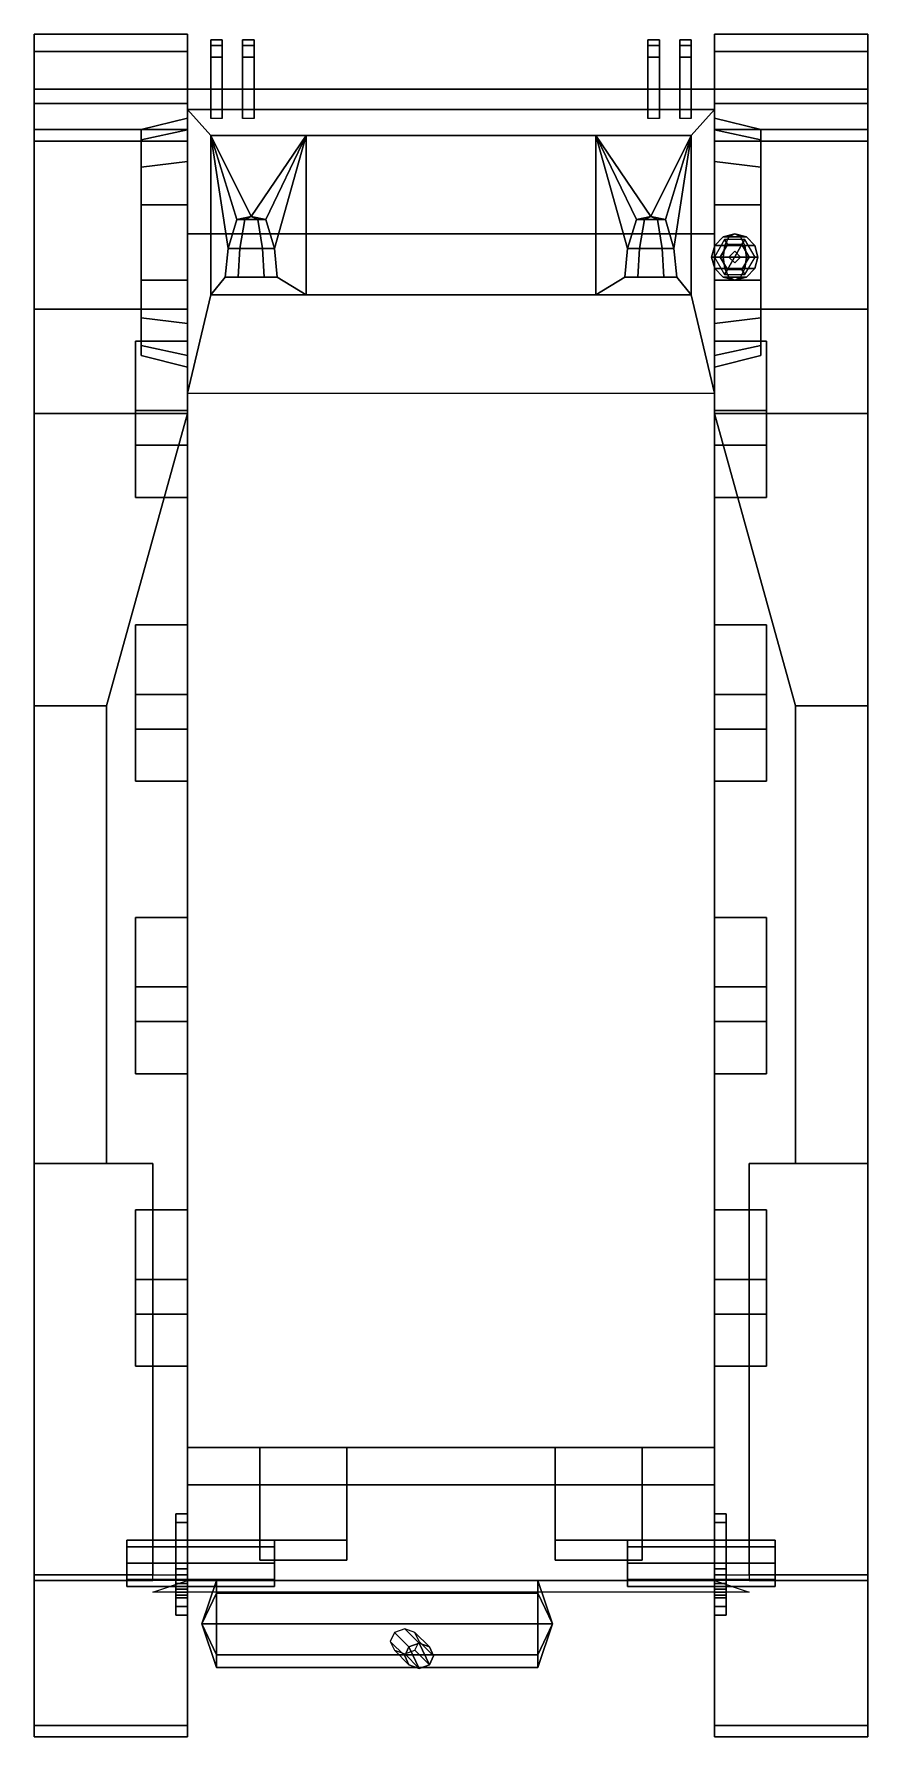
# Model space of a CAD drawing. Extents: x -1.44 to 1.44, y -2.97 to 2.91.
import ezdxf

# ---------------------------------------------------------------- set-up
doc = ezdxf.new("R2010")
doc.units = 0
doc.layers.get('0').update_dxf_attribs({"linetype": 'CONTINUOUS'})
doc.layers.add('MUDGUARDS', color=6, linetype='CONTINUOUS')

msp = doc.modelspace()

# ---------------------------------------------------------------- linework, layer by layer
for points in [[(-0.79, 2.89, 0.92), (-0.79, 2.87, 0.87), (-0.83, 2.87, 0.87), (-0.83, 2.89, 0.92)], [(-0.83, 2.89, 0.92), (-0.83, 2.87, 0.94), (-0.79, 2.87, 0.94), (-0.79, 2.89, 0.92)], [(-0.83, 2.87, 0.87), (-0.83, 2.83, 0.85), (-0.83, 2.87, 0.94), (-0.83, 2.89, 0.92)], [(-0.79, 2.87, 0.94), (-0.79, 2.83, 0.85), (-0.79, 2.87, 0.87), (-0.79, 2.89, 0.92)], [(-0.72, 2.87, 0.87), (-0.72, 2.83, 0.85), (-0.72, 2.87, 0.94), (-0.72, 2.89, 0.92)], [(-0.72, 2.89, 0.92), (-0.72, 2.87, 0.94), (-0.68, 2.87, 0.94), (-0.68, 2.89, 0.92)], [(-0.68, 2.89, 0.92), (-0.68, 2.87, 0.87), (-0.72, 2.87, 0.87), (-0.72, 2.89, 0.92)], [(-0.68, 2.87, 0.94), (-0.68, 2.83, 0.85), (-0.68, 2.87, 0.87), (-0.68, 2.89, 0.92)], [(0.72, 2.89, 0.92), (0.72, 2.87, 0.87), (0.68, 2.87, 0.87), (0.68, 2.89, 0.92)], [(0.68, 2.89, 0.92), (0.68, 2.87, 0.94), (0.72, 2.87, 0.94), (0.72, 2.89, 0.92)], [(0.68, 2.87, 0.87), (0.68, 2.83, 0.85), (0.68, 2.87, 0.94), (0.68, 2.89, 0.92)], [(0.72, 2.87, 0.94), (0.72, 2.83, 0.85), (0.72, 2.87, 0.87), (0.72, 2.89, 0.92)], [(0.79, 2.87, 0.87), (0.79, 2.83, 0.85), (0.79, 2.87, 0.94), (0.79, 2.89, 0.92)], [(0.79, 2.89, 0.92), (0.79, 2.87, 0.94), (0.83, 2.87, 0.94), (0.83, 2.89, 0.92)], [(0.83, 2.89, 0.92), (0.83, 2.87, 0.87), (0.79, 2.87, 0.87), (0.79, 2.89, 0.92)], [(0.83, 2.87, 0.94), (0.83, 2.83, 0.85), (0.83, 2.87, 0.87), (0.83, 2.89, 0.92)], [(-0.79, 2.87, 0.87), (-0.79, 2.83, 0.85), (-0.83, 2.83, 0.85), (-0.83, 2.87, 0.87)], [(-0.83, 2.87, 0.94), (-0.83, 2.72, 0.96), (-0.79, 2.72, 0.96), (-0.79, 2.87, 0.94)], [(-0.83, 2.83, 0.85), (-0.83, 2.6181, 0.85), (-0.83, 2.72, 0.96), (-0.83, 2.87, 0.94)], [(-0.79, 2.83, 0.85), (-0.79, 2.6181, 0.85), (-0.83, 2.6181, 0.85), (-0.83, 2.83, 0.85)], [(-0.79, 2.72, 0.96), (-0.79, 2.6181, 0.85), (-0.79, 2.83, 0.85), (-0.79, 2.87, 0.94)], [(-0.72, 2.83, 0.85), (-0.72, 2.6181, 0.85), (-0.72, 2.72, 0.96), (-0.72, 2.87, 0.94)], [(-0.72, 2.87, 0.94), (-0.72, 2.72, 0.96), (-0.68, 2.72, 0.96), (-0.68, 2.87, 0.94)], [(-0.68, 2.87, 0.87), (-0.68, 2.83, 0.85), (-0.72, 2.83, 0.85), (-0.72, 2.87, 0.87)], [(-0.68, 2.83, 0.85), (-0.68, 2.6181, 0.85), (-0.72, 2.6181, 0.85), (-0.72, 2.83, 0.85)], [(-0.68, 2.72, 0.96), (-0.68, 2.6181, 0.85), (-0.68, 2.83, 0.85), (-0.68, 2.87, 0.94)], [(0.72, 2.87, 0.87), (0.72, 2.83, 0.85), (0.68, 2.83, 0.85), (0.68, 2.87, 0.87)], [(0.68, 2.83, 0.85), (0.68, 2.6181, 0.85), (0.68, 2.72, 0.96), (0.68, 2.87, 0.94)], [(0.68, 2.87, 0.94), (0.68, 2.72, 0.96), (0.72, 2.72, 0.96), (0.72, 2.87, 0.94)], [(0.72, 2.83, 0.85), (0.72, 2.6181, 0.85), (0.68, 2.6181, 0.85), (0.68, 2.83, 0.85)], [(0.72, 2.72, 0.96), (0.72, 2.6181, 0.85), (0.72, 2.83, 0.85), (0.72, 2.87, 0.94)], [(0.79, 2.83, 0.85), (0.79, 2.6181, 0.85), (0.79, 2.72, 0.96), (0.79, 2.87, 0.94)], [(0.79, 2.87, 0.94), (0.79, 2.72, 0.96), (0.83, 2.72, 0.96), (0.83, 2.87, 0.94)], [(0.83, 2.87, 0.87), (0.83, 2.83, 0.85), (0.79, 2.83, 0.85), (0.79, 2.87, 0.87)], [(0.83, 2.83, 0.85), (0.83, 2.6181, 0.85), (0.79, 2.6181, 0.85), (0.79, 2.83, 0.85)], [(0.83, 2.72, 0.96), (0.83, 2.6181, 0.85), (0.83, 2.83, 0.85), (0.83, 2.87, 0.94)], [(-0.91, 2.22, 0.42), (-0.91, -1.97, 0.42), (-0.91, -2.1, 0.96), (-0.91, 2.72, 0.96)], [(0.91, 2.72, 0.96), (0.91, 2.22, 0.42), (-0.91, 2.22, 0.42), (-0.91, 2.72, 0.96)], [(-0.91, 2.72, 0.96), (-0.91, -2.43, 0.96), (-0.91, -2.43, 1.21), (-0.91, 2.65, 1.21)], [(0.91, 2.65, 1.21), (0.91, 2.72, 0.96), (-0.91, 2.72, 0.96), (-0.91, 2.65, 1.21)], [(0.91, -2.1, 0.96), (0.91, -1.97, 0.42), (0.91, 2.22, 0.42), (0.91, 2.72, 0.96)], [(0.91, -2.43, 1.21), (0.91, -2.43, 0.96), (0.91, 2.72, 0.96), (0.91, 2.65, 1.21)], [(-0.91, 2.65, 1.21), (-0.91, -0.99, 1.21), (-0.91, -0.99, 1.3), (-0.91, 1.67, 1.3)], [(0.83, 2.56, 1.2183), (0.91, 2.65, 1.21), (-0.91, 2.65, 1.21), (-0.83, 2.56, 1.2183)], [(-0.91, 2.65, 1.21), (-0.91, 1.67, 1.3), (-0.83, 2.01, 1.2688), (-0.83, 2.56, 1.2183)], [(0.83, 2.01, 1.2688), (0.91, 1.67, 1.3), (0.91, 2.65, 1.21), (0.83, 2.56, 1.2183)], [(0.91, -0.99, 1.3), (0.91, -0.99, 1.21), (0.91, 2.65, 1.21), (0.91, 1.67, 1.3)], [(-0.91, 2.5798, 0.91), (-0.91, 2.62, 0.76), (-1.07, 2.58, 0.76), (-1.07, 2.5452, 0.89)], [(-0.91, 2.62, 0.76), (-0.91, 2.5798, 0.61), (-1.07, 2.5452, 0.63), (-1.07, 2.58, 0.76)], [(-0.91, 2.6009, 0.8314), (-0.91, 2.47, 0.5002), (-0.91, 2.5798, 0.61), (-0.91, 2.62, 0.76)], [(-0.91, 2.2666, 0.4703), (-0.91, 2.32, 0.46), (-0.91, 2.47, 0.5002), (-0.91, 2.6009, 0.8314)], [(0.91, 2.62, 0.76), (0.91, 2.5798, 0.91), (1.07, 2.5452, 0.89), (1.07, 2.58, 0.76)], [(0.91, 2.5798, 0.61), (0.91, 2.62, 0.76), (1.07, 2.58, 0.76), (1.07, 2.5452, 0.63)], [(0.91, 2.47, 0.5002), (0.91, 2.6009, 0.8314), (0.91, 2.62, 0.76), (0.91, 2.5798, 0.61)], [(0.91, 2.32, 0.46), (0.91, 2.2666, 0.4703), (0.91, 2.6009, 0.8314), (0.91, 2.47, 0.5002)], [(-1.07, 1.8348, 0.94), (-1.07, 2.5452, 0.89), (-1.07, 2.58, 0.76), (-1.07, 1.8, 0.81)], [(-1.07, 1.8, 0.81), (-1.07, 2.58, 0.76), (-1.07, 2.5452, 0.63), (-1.07, 1.8348, 0.68)], [(-0.91, 2.47, 1.0198), (-0.91, 2.5798, 0.91), (-1.07, 2.5452, 0.89), (-1.07, 2.45, 0.9852)], [(-0.91, 2.5798, 0.61), (-0.91, 2.47, 0.5002), (-1.07, 2.45, 0.5348), (-1.07, 2.5452, 0.63)], [(-1.07, 1.93, 1.0352), (-1.07, 2.45, 0.9852), (-1.07, 2.5452, 0.89), (-1.07, 1.8348, 0.94)], [(-1.07, 1.8348, 0.68), (-1.07, 2.5452, 0.63), (-1.07, 2.45, 0.5348), (-1.07, 1.93, 0.5848)], [(-0.83, 2.56, 1.25), (-0.77, 2.17, 1.2784), (-0.77, 2.17, 1.2784), (-0.7395, 2.27, 1.2711)], [(-0.83, 2.56, 1.25), (-0.7395, 2.27, 1.2711), (-0.7395, 2.27, 1.2711), (-0.69, 2.28, 1.2704)], [(-0.83, 2.56, 1.25), (-0.83, 2.01, 1.29), (-0.78, 2.07, 1.2856), (-0.77, 2.17, 1.2784)], [(-0.83, 2.56, 1.25), (-0.69, 2.28, 1.2704), (-0.69, 2.28, 1.2704), (-0.5, 2.56, 1.25)], [(-0.5, 2.56, 1.25), (-0.5, 2.56, 1.2183), (-0.83, 2.56, 1.2183), (-0.83, 2.56, 1.25)], [(-0.83, 2.56, 1.2183), (-0.83, 2.01, 1.2688), (-0.83, 2.01, 1.29), (-0.83, 2.56, 1.25)], [(-0.69, 2.28, 1.2704), (-0.6395, 2.27, 1.2711), (-0.5, 2.56, 1.25)], [(-0.6395, 2.27, 1.2711), (-0.61, 2.17, 1.2784), (-0.5, 2.56, 1.25)], [(-0.6, 2.07, 1.2856), (-0.5, 2.01, 1.29), (-0.5, 2.56, 1.25), (-0.61, 2.17, 1.2784)], [(-0.5, 2.01, 1.29), (-0.5, 2.01, 1.2688), (-0.5, 2.56, 1.2183), (-0.5, 2.56, 1.25)], [(-0.5, 2.56, 1.2183), (-0.5, 2.01, 1.2688), (0.5, 2.01, 1.2688), (0.5, 2.56, 1.2183)], [(0.5, 2.56, 1.2183), (0.5, 2.01, 1.2688), (0.5, 2.01, 1.29), (0.5, 2.56, 1.25)], [(0.83, 2.56, 1.25), (0.83, 2.56, 1.2183), (0.5, 2.56, 1.2183), (0.5, 2.56, 1.25)], [(0.5, 2.56, 1.25), (0.69, 2.28, 1.2704), (0.69, 2.28, 1.2704), (0.83, 2.56, 1.25)], [(0.5, 2.56, 1.25), (0.5, 2.01, 1.29), (0.6, 2.07, 1.2856), (0.61, 2.17, 1.2784)], [(0.5, 2.56, 1.25), (0.6405, 2.27, 1.2711), (0.6405, 2.27, 1.2711), (0.69, 2.28, 1.2704)], [(0.5, 2.56, 1.25), (0.61, 2.17, 1.2784), (0.61, 2.17, 1.2784), (0.6405, 2.27, 1.2711)], [(0.69, 2.28, 1.2704), (0.7405, 2.27, 1.2711), (0.83, 2.56, 1.25)], [(0.7405, 2.27, 1.2711), (0.77, 2.17, 1.2784), (0.83, 2.56, 1.25)], [(0.78, 2.07, 1.2856), (0.83, 2.01, 1.29), (0.83, 2.56, 1.25), (0.77, 2.17, 1.2784)], [(0.83, 2.01, 1.29), (0.83, 2.01, 1.2688), (0.83, 2.56, 1.2183), (0.83, 2.56, 1.25)], [(0.91, 2.5798, 0.91), (0.91, 2.47, 1.0198), (1.07, 2.45, 0.9852), (1.07, 2.5452, 0.89)], [(0.91, 2.47, 0.5002), (0.91, 2.5798, 0.61), (1.07, 2.5452, 0.63), (1.07, 2.45, 0.5348)], [(1.07, 1.8, 0.81), (1.07, 2.58, 0.76), (1.07, 2.5452, 0.89), (1.07, 1.8348, 0.94)], [(1.07, 1.8348, 0.68), (1.07, 2.5452, 0.63), (1.07, 2.58, 0.76), (1.07, 1.8, 0.81)], [(1.07, 1.8348, 0.94), (1.07, 2.5452, 0.89), (1.07, 2.45, 0.9852), (1.07, 1.93, 1.0352)], [(1.07, 1.93, 0.5848), (1.07, 2.45, 0.5348), (1.07, 2.5452, 0.63), (1.07, 1.8348, 0.68)], [(-0.91, 2.32, 1.06), (-0.91, 2.47, 1.0198), (-1.07, 2.45, 0.9852), (-1.07, 2.32, 1.02)], [(-0.91, 2.47, 0.5002), (-0.91, 2.32, 0.46), (-1.07, 2.32, 0.5), (-1.07, 2.45, 0.5348)], [(0.91, 2.47, 1.0198), (0.91, 2.32, 1.06), (1.07, 2.32, 1.02), (1.07, 2.45, 0.9852)], [(0.91, 2.32, 0.46), (0.91, 2.47, 0.5002), (1.07, 2.45, 0.5348), (1.07, 2.32, 0.5)], [(-1.07, 2.06, 1.07), (-1.07, 2.32, 1.02), (-1.07, 2.45, 0.9852), (-1.07, 1.93, 1.0352)], [(-1.07, 1.93, 0.5848), (-1.07, 2.45, 0.5348), (-1.07, 2.32, 0.5), (-1.07, 2.06, 0.55)], [(1.07, 1.93, 1.0352), (1.07, 2.45, 0.9852), (1.07, 2.32, 1.02), (1.07, 2.06, 1.07)], [(1.07, 2.06, 0.55), (1.07, 2.32, 0.5), (1.07, 2.45, 0.5348), (1.07, 1.93, 0.5848)], [(-0.91, 2.06, 1.11), (-0.91, 2.32, 1.06), (-1.07, 2.32, 1.02), (-1.07, 2.06, 1.07)], [(-0.91, 2.32, 0.46), (-0.91, 2.06, 0.51), (-1.07, 2.06, 0.55), (-1.07, 2.32, 0.5)], [(0.91, 2.32, 1.06), (0.91, 2.06, 1.11), (1.07, 2.06, 1.07), (1.07, 2.32, 1.02)], [(0.91, 2.06, 0.51), (0.91, 2.32, 0.46), (1.07, 2.32, 0.5), (1.07, 2.06, 0.55)], [(-0.7395, 2.27, 1.2711), (-0.77, 2.17, 1.2784), (-0.729, 2.17, 1.3459), (-0.712, 2.27, 1.3101)], [(-0.69, 2.28, 1.2704), (-0.7395, 2.27, 1.2711), (-0.712, 2.27, 1.3101), (-0.69, 2.28, 1.2704)], [(-0.712, 2.27, 1.3101), (-0.729, 2.17, 1.3459), (-0.651, 2.17, 1.3459), (-0.667, 2.27, 1.3101)], [(-0.69, 2.28, 1.2704), (-0.712, 2.27, 1.3101), (-0.667, 2.27, 1.3101), (-0.69, 2.28, 1.2704)], [(-0.69, 2.28, 1.2704), (-0.667, 2.27, 1.3101), (-0.6395, 2.27, 1.2711), (-0.69, 2.28, 1.2704)], [(-0.667, 2.27, 1.3101), (-0.651, 2.17, 1.3459), (-0.61, 2.17, 1.2784), (-0.6395, 2.27, 1.2711)], [(0.6405, 2.27, 1.2711), (0.61, 2.17, 1.2784), (0.651, 2.17, 1.3459), (0.668, 2.27, 1.3101)], [(0.69, 2.28, 1.2704), (0.6405, 2.27, 1.2711), (0.668, 2.27, 1.3101), (0.69, 2.28, 1.2704)], [(0.668, 2.27, 1.3101), (0.651, 2.17, 1.3459), (0.729, 2.17, 1.3459), (0.713, 2.27, 1.3101)], [(0.69, 2.28, 1.2704), (0.668, 2.27, 1.3101), (0.713, 2.27, 1.3101), (0.69, 2.28, 1.2704)], [(0.69, 2.28, 1.2704), (0.713, 2.27, 1.3101), (0.7405, 2.27, 1.2711), (0.69, 2.28, 1.2704)], [(0.713, 2.27, 1.3101), (0.729, 2.17, 1.3459), (0.77, 2.17, 1.2784), (0.7405, 2.27, 1.2711)], [(0.91, 2.22, 0.42), (0.91, -1.97, 0.42), (-0.91, -1.97, 0.42), (-0.91, 2.22, 0.42)], [(0.9, 2.14, 1.51), (0.9107, 2.18, 1.51), (0.9454, 2.18, 1.45), (0.94, 2.14, 1.4407)], [(0.94, 2.14, 1.5793), (0.9454, 2.18, 1.57), (0.9107, 2.18, 1.51), (0.9, 2.14, 1.51)], [(0.93, 2.14, 1.37), (0.955, 2.1833, 1.37), (0.945, 2.2006, 1.29), (0.91, 2.14, 1.29)], [(0.9107, 2.18, 1.51), (0.94, 2.2093, 1.51), (0.96, 2.2093, 1.4754), (0.9454, 2.18, 1.45)], [(0.9454, 2.18, 1.57), (0.96, 2.2093, 1.5446), (0.94, 2.2093, 1.51), (0.9107, 2.18, 1.51)], [(0.955, 2.0967, 1.37), (1.005, 2.1833, 1.37), (0.955, 2.1833, 1.37), (0.93, 2.14, 1.37)], [(0.94, 2.2093, 1.51), (0.98, 2.22, 1.51), (0.98, 2.22, 1.51), (0.96, 2.2093, 1.4754)], [(0.96, 2.2093, 1.5446), (0.98, 2.22, 1.51), (0.98, 2.22, 1.51), (0.94, 2.2093, 1.51)], [(0.94, 2.14, 1.4407), (0.9454, 2.18, 1.45), (1.0146, 2.18, 1.45), (1.02, 2.14, 1.4407)], [(1.02, 2.14, 1.5793), (1.0146, 2.18, 1.57), (0.9454, 2.18, 1.57), (0.94, 2.14, 1.5793)], [(0.955, 2.1833, 1.37), (1.005, 2.1833, 1.37), (1.015, 2.2006, 1.29), (0.945, 2.2006, 1.29)], [(0.9454, 2.18, 1.45), (0.96, 2.2093, 1.4754), (1, 2.2093, 1.4754), (1.0146, 2.18, 1.45)], [(1.0146, 2.18, 1.57), (1, 2.2093, 1.5446), (0.96, 2.2093, 1.5446), (0.9454, 2.18, 1.57)], [(1.005, 2.0967, 1.37), (1.03, 2.14, 1.37), (1.005, 2.1833, 1.37), (0.955, 2.0967, 1.37)], [(0.96, 2.2093, 1.4754), (0.98, 2.22, 1.51), (0.98, 2.22, 1.51), (1, 2.2093, 1.4754)], [(1, 2.2093, 1.5446), (0.98, 2.22, 1.51), (0.98, 2.22, 1.51), (0.96, 2.2093, 1.5446)], [(1, 2.2093, 1.4754), (0.98, 2.22, 1.51), (0.98, 2.22, 1.51), (1.02, 2.2093, 1.51)], [(1.02, 2.2093, 1.51), (0.98, 2.22, 1.51), (0.98, 2.22, 1.51), (1, 2.2093, 1.5446)], [(1.0146, 2.18, 1.45), (1, 2.2093, 1.4754), (1.02, 2.2093, 1.51), (1.0493, 2.18, 1.51)], [(1.0493, 2.18, 1.51), (1.02, 2.2093, 1.51), (1, 2.2093, 1.5446), (1.0146, 2.18, 1.57)], [(1.005, 2.1833, 1.37), (1.03, 2.14, 1.37), (1.05, 2.14, 1.29), (1.015, 2.2006, 1.29)], [(1.02, 2.14, 1.4407), (1.0146, 2.18, 1.45), (1.0493, 2.18, 1.51), (1.06, 2.14, 1.51)], [(1.06, 2.14, 1.51), (1.0493, 2.18, 1.51), (1.0146, 2.18, 1.57), (1.02, 2.14, 1.5793)], [(-0.77, 2.17, 1.2784), (-0.78, 2.07, 1.2856), (-0.735, 2.07, 1.3636), (-0.729, 2.17, 1.3459)], [(-0.729, 2.17, 1.3459), (-0.735, 2.07, 1.3636), (-0.645, 2.07, 1.3636), (-0.651, 2.17, 1.3459)], [(-0.651, 2.17, 1.3459), (-0.645, 2.07, 1.3636), (-0.6, 2.07, 1.2856), (-0.61, 2.17, 1.2784)], [(0.61, 2.17, 1.2784), (0.6, 2.07, 1.2856), (0.645, 2.07, 1.3636), (0.651, 2.17, 1.3459)], [(0.651, 2.17, 1.3459), (0.645, 2.07, 1.3636), (0.735, 2.07, 1.3636), (0.729, 2.17, 1.3459)], [(0.729, 2.17, 1.3459), (0.735, 2.07, 1.3636), (0.78, 2.07, 1.2856), (0.77, 2.17, 1.2784)], [(0.9107, 2.1, 1.51), (0.9, 2.14, 1.51), (0.94, 2.14, 1.4407), (0.9454, 2.1, 1.45)], [(0.9454, 2.1, 1.57), (0.94, 2.14, 1.5793), (0.9, 2.14, 1.51), (0.9107, 2.1, 1.51)], [(0.955, 2.0967, 1.37), (0.93, 2.14, 1.37), (0.91, 2.14, 1.29), (0.945, 2.0794, 1.29)], [(0.9454, 2.1, 1.45), (0.94, 2.14, 1.4407), (1.02, 2.14, 1.4407), (1.0146, 2.1, 1.45)], [(1.0146, 2.1, 1.57), (1.02, 2.14, 1.5793), (0.94, 2.14, 1.5793), (0.9454, 2.1, 1.57)], [(0.98, 2.16, 1.37), (0.96, 2.14, 1.37), (0.96, 2.14, 1.45), (0.98, 2.16, 1.45)], [(0.96, 2.14, 1.37), (0.98, 2.12, 1.37), (0.98, 2.12, 1.45), (0.96, 2.14, 1.45)], [(1, 2.14, 1.37), (0.98, 2.16, 1.37), (0.98, 2.16, 1.45), (1, 2.14, 1.45)], [(0.98, 2.12, 1.37), (1, 2.14, 1.37), (1, 2.14, 1.45), (0.98, 2.12, 1.45)], [(1.03, 2.14, 1.37), (1.005, 2.0967, 1.37), (1.015, 2.0794, 1.29), (1.05, 2.14, 1.29)], [(1.0146, 2.1, 1.45), (1.02, 2.14, 1.4407), (1.06, 2.14, 1.51), (1.0493, 2.1, 1.51)], [(1.0493, 2.1, 1.51), (1.06, 2.14, 1.51), (1.02, 2.14, 1.5793), (1.0146, 2.1, 1.57)], [(-0.91, 1.91, 1.0698), (-0.91, 2.06, 1.11), (-1.07, 2.06, 1.07), (-1.07, 1.93, 1.0352)], [(-0.91, 2.06, 0.51), (-0.91, 1.91, 0.5502), (-1.07, 1.93, 0.5848), (-1.07, 2.06, 0.55)], [(-0.78, 2.07, 1.2856), (-0.83, 2.01, 1.29), (-0.5, 2.01, 1.29), (-0.6, 2.07, 1.2856)], [(-0.735, 2.07, 1.3636), (-0.78, 2.07, 1.2856), (-0.6, 2.07, 1.2856), (-0.645, 2.07, 1.3636)], [(0.6, 2.07, 1.2856), (0.5, 2.01, 1.29), (0.83, 2.01, 1.29), (0.78, 2.07, 1.2856)], [(0.645, 2.07, 1.3636), (0.6, 2.07, 1.2856), (0.78, 2.07, 1.2856), (0.735, 2.07, 1.3636)], [(0.91, 2.06, 1.11), (0.91, 1.91, 1.0698), (1.07, 1.93, 1.0352), (1.07, 2.06, 1.07)], [(0.91, 1.91, 0.5502), (0.91, 2.06, 0.51), (1.07, 2.06, 0.55), (1.07, 1.93, 0.5848)], [(0.94, 2.0707, 1.51), (0.9107, 2.1, 1.51), (0.9454, 2.1, 1.45), (0.96, 2.0707, 1.4754)], [(0.96, 2.0707, 1.5446), (0.9454, 2.1, 1.57), (0.9107, 2.1, 1.51), (0.94, 2.0707, 1.51)], [(0.98, 2.06, 1.51), (0.94, 2.0707, 1.51), (0.96, 2.0707, 1.4754), (0.98, 2.06, 1.51)], [(0.98, 2.06, 1.51), (0.96, 2.0707, 1.5446), (0.94, 2.0707, 1.51), (0.98, 2.06, 1.51)], [(1.005, 2.0967, 1.37), (0.955, 2.0967, 1.37), (0.945, 2.0794, 1.29), (1.015, 2.0794, 1.29)], [(0.96, 2.0707, 1.4754), (0.9454, 2.1, 1.45), (1.0146, 2.1, 1.45), (1, 2.0707, 1.4754)], [(1, 2.0707, 1.5446), (1.0146, 2.1, 1.57), (0.9454, 2.1, 1.57), (0.96, 2.0707, 1.5446)], [(0.98, 2.06, 1.51), (0.96, 2.0707, 1.4754), (1, 2.0707, 1.4754), (0.98, 2.06, 1.51)], [(0.98, 2.06, 1.51), (1, 2.0707, 1.5446), (0.96, 2.0707, 1.5446), (0.98, 2.06, 1.51)], [(0.98, 2.06, 1.51), (1, 2.0707, 1.4754), (1.02, 2.0707, 1.51), (0.98, 2.06, 1.51)], [(0.98, 2.06, 1.51), (1.02, 2.0707, 1.51), (1, 2.0707, 1.5446), (0.98, 2.06, 1.51)], [(1, 2.0707, 1.4754), (1.0146, 2.1, 1.45), (1.0493, 2.1, 1.51), (1.02, 2.0707, 1.51)], [(1.02, 2.0707, 1.51), (1.0493, 2.1, 1.51), (1.0146, 2.1, 1.57), (1, 2.0707, 1.5446)], [(-0.83, 2.01, 1.2688), (-0.91, 1.67, 1.3), (0.91, 1.67, 1.3), (0.83, 2.01, 1.2688)], [(-0.83, 2.01, 1.29), (-0.83, 2.01, 1.2688), (-0.5, 2.01, 1.2688), (-0.5, 2.01, 1.29)], [(0.5, 2.01, 1.29), (0.5, 2.01, 1.2688), (0.83, 2.01, 1.2688), (0.83, 2.01, 1.29)], [(-0.91, 1.8002, 0.96), (-0.91, 1.91, 1.0698), (-1.07, 1.93, 1.0352), (-1.07, 1.8348, 0.94)], [(-0.91, 1.91, 0.5502), (-0.91, 1.8002, 0.66), (-1.07, 1.8348, 0.68), (-1.07, 1.93, 0.5848)], [(0.91, 1.91, 1.0698), (0.91, 1.8002, 0.96), (1.07, 1.8348, 0.94), (1.07, 1.93, 1.0352)], [(0.91, 1.8002, 0.66), (0.91, 1.91, 0.5502), (1.07, 1.93, 0.5848), (1.07, 1.8348, 0.68)], [(-1.09, 1.85, 0.28), (-1.09, 1.31, 0.28), (-1.09, 1.49, 0.55), (-1.09, 1.61, 0.55)], [(-0.91, 1.61, 0.55), (-0.91, 1.85, 0.28), (-1.09, 1.85, 0.28), (-1.09, 1.61, 0.55)], [(-1.09, 1.31, 0.28), (-1.09, 1.85, 0.28), (-1.09, 1.85, 0.21), (-1.09, 1.31, 0.21)], [(-1.09, 1.31, 0.21), (-1.09, 1.85, 0.21), (-0.91, 1.85, 0.21), (-0.91, 1.31, 0.21)], [(-1.09, 1.85, 0.21), (-1.09, 1.85, 0.28), (-0.91, 1.85, 0.28), (-0.91, 1.85, 0.21)], [(-0.91, 1.76, 0.81), (-0.91, 1.8002, 0.96), (-1.07, 1.8348, 0.94), (-1.07, 1.8, 0.81)], [(-0.91, 1.8002, 0.66), (-0.91, 1.76, 0.81), (-1.07, 1.8, 0.81), (-1.07, 1.8348, 0.68)], [(-0.91, 1.4033, 0.42), (-0.91, 1.31, 0.28), (-0.91, 1.85, 0.28), (-0.91, 1.7256, 0.42)], [(-0.91, 1.85, 0.21), (-0.91, 1.85, 0.28), (-0.91, 1.31, 0.28), (-0.91, 1.31, 0.21)], [(1.09, 1.61, 0.55), (1.09, 1.85, 0.28), (0.91, 1.85, 0.28), (0.91, 1.61, 0.55)], [(0.91, 1.85, 0.28), (0.91, 1.31, 0.28), (0.91, 1.4033, 0.42), (0.91, 1.7256, 0.42)], [(0.91, 1.31, 0.28), (0.91, 1.85, 0.28), (0.91, 1.85, 0.21), (0.91, 1.31, 0.21)], [(0.91, 1.31, 0.21), (0.91, 1.85, 0.21), (1.09, 1.85, 0.21), (1.09, 1.31, 0.21)], [(0.91, 1.85, 0.21), (0.91, 1.85, 0.28), (1.09, 1.85, 0.28), (1.09, 1.85, 0.21)], [(0.91, 1.8002, 0.96), (0.91, 1.76, 0.81), (1.07, 1.8, 0.81), (1.07, 1.8348, 0.94)], [(0.91, 1.76, 0.81), (0.91, 1.8002, 0.66), (1.07, 1.8348, 0.68), (1.07, 1.8, 0.81)], [(1.09, 1.49, 0.55), (1.09, 1.31, 0.28), (1.09, 1.85, 0.28), (1.09, 1.61, 0.55)], [(1.09, 1.85, 0.21), (1.09, 1.85, 0.28), (1.09, 1.31, 0.28), (1.09, 1.31, 0.21)], [(-1.09, 1.61, 0.55), (-1.09, 1.49, 0.55), (-0.91, 1.49, 0.55), (-0.91, 1.61, 0.55)], [(0.91, 1.61, 0.55), (0.91, 1.49, 0.55), (1.09, 1.49, 0.55), (1.09, 1.61, 0.55)], [(-1.09, 1.49, 0.55), (-1.09, 1.31, 0.28), (-0.91, 1.31, 0.28), (-0.91, 1.49, 0.55)], [(0.91, 1.49, 0.55), (0.91, 1.31, 0.28), (1.09, 1.31, 0.28), (1.09, 1.49, 0.55)], [(-0.91, 1.31, 0.21), (-0.91, 1.31, 0.28), (-1.09, 1.31, 0.28), (-1.09, 1.31, 0.21)], [(1.09, 1.31, 0.21), (1.09, 1.31, 0.28), (0.91, 1.31, 0.28), (0.91, 1.31, 0.21)], [(-0.91, 0.63, 0.55), (-0.91, 0.87, 0.28), (-1.09, 0.87, 0.28), (-1.09, 0.63, 0.55)], [(-1.09, 0.87, 0.21), (-1.09, 0.87, 0.28), (-0.91, 0.87, 0.28), (-0.91, 0.87, 0.21)], [(-1.09, 0.87, 0.28), (-1.09, 0.33, 0.28), (-1.09, 0.51, 0.55), (-1.09, 0.63, 0.55)], [(-1.09, 0.33, 0.28), (-1.09, 0.87, 0.28), (-1.09, 0.87, 0.21), (-1.09, 0.33, 0.21)], [(-1.09, 0.33, 0.21), (-1.09, 0.87, 0.21), (-0.91, 0.87, 0.21), (-0.91, 0.33, 0.21)], [(-0.91, 0.4233, 0.42), (-0.91, 0.33, 0.28), (-0.91, 0.87, 0.28), (-0.91, 0.7456, 0.42)], [(-0.91, 0.87, 0.21), (-0.91, 0.87, 0.28), (-0.91, 0.33, 0.28), (-0.91, 0.33, 0.21)], [(1.09, 0.63, 0.55), (1.09, 0.87, 0.28), (0.91, 0.87, 0.28), (0.91, 0.63, 0.55)], [(0.91, 0.87, 0.21), (0.91, 0.87, 0.28), (1.09, 0.87, 0.28), (1.09, 0.87, 0.21)], [(0.91, 0.87, 0.28), (0.91, 0.33, 0.28), (0.91, 0.4233, 0.42), (0.91, 0.7456, 0.42)], [(0.91, 0.33, 0.21), (0.91, 0.87, 0.21), (1.09, 0.87, 0.21), (1.09, 0.33, 0.21)], [(0.91, 0.33, 0.28), (0.91, 0.87, 0.28), (0.91, 0.87, 0.21), (0.91, 0.33, 0.21)], [(1.09, 0.51, 0.55), (1.09, 0.33, 0.28), (1.09, 0.87, 0.28), (1.09, 0.63, 0.55)], [(1.09, 0.87, 0.21), (1.09, 0.87, 0.28), (1.09, 0.33, 0.28), (1.09, 0.33, 0.21)], [(-1.09, 0.63, 0.55), (-1.09, 0.51, 0.55), (-0.91, 0.51, 0.55), (-0.91, 0.63, 0.55)], [(0.91, 0.63, 0.55), (0.91, 0.51, 0.55), (1.09, 0.51, 0.55), (1.09, 0.63, 0.55)], [(-1.09, 0.51, 0.55), (-1.09, 0.33, 0.28), (-0.91, 0.33, 0.28), (-0.91, 0.51, 0.55)], [(0.91, 0.51, 0.55), (0.91, 0.33, 0.28), (1.09, 0.33, 0.28), (1.09, 0.51, 0.55)], [(-0.91, 0.33, 0.21), (-0.91, 0.33, 0.28), (-1.09, 0.33, 0.28), (-1.09, 0.33, 0.21)], [(1.09, 0.33, 0.21), (1.09, 0.33, 0.28), (0.91, 0.33, 0.28), (0.91, 0.33, 0.21)], [(-1.09, -0.14, 0.28), (-1.09, -0.68, 0.28), (-1.09, -0.5, 0.55), (-1.09, -0.38, 0.55)], [(-0.91, -0.38, 0.55), (-0.91, -0.14, 0.28), (-1.09, -0.14, 0.28), (-1.09, -0.38, 0.55)], [(-1.09, -0.68, 0.21), (-1.09, -0.14, 0.21), (-0.91, -0.14, 0.21), (-0.91, -0.68, 0.21)], [(-1.09, -0.68, 0.28), (-1.09, -0.14, 0.28), (-1.09, -0.14, 0.21), (-1.09, -0.68, 0.21)], [(-1.09, -0.14, 0.21), (-1.09, -0.14, 0.28), (-0.91, -0.14, 0.28), (-0.91, -0.14, 0.21)], [(-0.91, -0.5867, 0.42), (-0.91, -0.68, 0.28), (-0.91, -0.14, 0.28), (-0.91, -0.2644, 0.42)], [(-0.91, -0.14, 0.21), (-0.91, -0.14, 0.28), (-0.91, -0.68, 0.28), (-0.91, -0.68, 0.21)], [(0.91, -0.14, 0.28), (0.91, -0.68, 0.28), (0.91, -0.5867, 0.42), (0.91, -0.2644, 0.42)], [(1.09, -0.38, 0.55), (1.09, -0.14, 0.28), (0.91, -0.14, 0.28), (0.91, -0.38, 0.55)], [(0.91, -0.68, 0.28), (0.91, -0.14, 0.28), (0.91, -0.14, 0.21), (0.91, -0.68, 0.21)], [(0.91, -0.68, 0.21), (0.91, -0.14, 0.21), (1.09, -0.14, 0.21), (1.09, -0.68, 0.21)], [(0.91, -0.14, 0.21), (0.91, -0.14, 0.28), (1.09, -0.14, 0.28), (1.09, -0.14, 0.21)], [(1.09, -0.5, 0.55), (1.09, -0.68, 0.28), (1.09, -0.14, 0.28), (1.09, -0.38, 0.55)], [(1.09, -0.14, 0.21), (1.09, -0.14, 0.28), (1.09, -0.68, 0.28), (1.09, -0.68, 0.21)], [(-1.09, -0.38, 0.55), (-1.09, -0.5, 0.55), (-0.91, -0.5, 0.55), (-0.91, -0.38, 0.55)], [(0.91, -0.38, 0.55), (0.91, -0.5, 0.55), (1.09, -0.5, 0.55), (1.09, -0.38, 0.55)], [(-1.09, -0.5, 0.55), (-1.09, -0.68, 0.28), (-0.91, -0.68, 0.28), (-0.91, -0.5, 0.55)], [(0.91, -0.5, 0.55), (0.91, -0.68, 0.28), (1.09, -0.68, 0.28), (1.09, -0.5, 0.55)], [(-0.91, -0.68, 0.21), (-0.91, -0.68, 0.28), (-1.09, -0.68, 0.28), (-1.09, -0.68, 0.21)], [(1.09, -0.68, 0.21), (1.09, -0.68, 0.28), (0.91, -0.68, 0.28), (0.91, -0.68, 0.21)], [(-0.91, -0.99, 1.21), (-0.91, -2.43, 1.21), (-0.91, -2.43, 1.26), (-0.91, -0.99, 1.26)], [(0.91, -2.43, 1.26), (0.91, -2.43, 1.21), (0.91, -0.99, 1.21), (0.91, -0.99, 1.26)], [(-0.91, -1.39, 0.55), (-0.91, -1.15, 0.28), (-1.09, -1.15, 0.28), (-1.09, -1.39, 0.55)], [(-1.09, -1.15, 0.28), (-1.09, -1.69, 0.28), (-1.09, -1.51, 0.55), (-1.09, -1.39, 0.55)], [(-1.09, -1.15, 0.21), (-1.09, -1.15, 0.28), (-0.91, -1.15, 0.28), (-0.91, -1.15, 0.21)], [(-1.09, -1.69, 0.28), (-1.09, -1.15, 0.28), (-1.09, -1.15, 0.21), (-1.09, -1.69, 0.21)], [(-1.09, -1.69, 0.21), (-1.09, -1.15, 0.21), (-0.91, -1.15, 0.21), (-0.91, -1.69, 0.21)], [(-0.91, -1.5967, 0.42), (-0.91, -1.69, 0.28), (-0.91, -1.15, 0.28), (-0.91, -1.2744, 0.42)], [(-0.91, -1.15, 0.21), (-0.91, -1.15, 0.28), (-0.91, -1.69, 0.28), (-0.91, -1.69, 0.21)], [(1.09, -1.39, 0.55), (1.09, -1.15, 0.28), (0.91, -1.15, 0.28), (0.91, -1.39, 0.55)], [(0.91, -1.15, 0.28), (0.91, -1.69, 0.28), (0.91, -1.5967, 0.42), (0.91, -1.2744, 0.42)], [(0.91, -1.15, 0.21), (0.91, -1.15, 0.28), (1.09, -1.15, 0.28), (1.09, -1.15, 0.21)], [(0.91, -1.69, 0.21), (0.91, -1.15, 0.21), (1.09, -1.15, 0.21), (1.09, -1.69, 0.21)], [(0.91, -1.69, 0.28), (0.91, -1.15, 0.28), (0.91, -1.15, 0.21), (0.91, -1.69, 0.21)], [(1.09, -1.51, 0.55), (1.09, -1.69, 0.28), (1.09, -1.15, 0.28), (1.09, -1.39, 0.55)], [(1.09, -1.15, 0.21), (1.09, -1.15, 0.28), (1.09, -1.69, 0.28), (1.09, -1.69, 0.21)], [(-1.09, -1.39, 0.55), (-1.09, -1.51, 0.55), (-0.91, -1.51, 0.55), (-0.91, -1.39, 0.55)], [(0.91, -1.39, 0.55), (0.91, -1.51, 0.55), (1.09, -1.51, 0.55), (1.09, -1.39, 0.55)], [(-1.09, -1.51, 0.55), (-1.09, -1.69, 0.28), (-0.91, -1.69, 0.28), (-0.91, -1.51, 0.55)], [(0.91, -1.51, 0.55), (0.91, -1.69, 0.28), (1.09, -1.69, 0.28), (1.09, -1.51, 0.55)], [(-0.91, -1.69, 0.21), (-0.91, -1.69, 0.28), (-1.09, -1.69, 0.28), (-1.09, -1.69, 0.21)], [(1.09, -1.69, 0.21), (1.09, -1.69, 0.28), (0.91, -1.69, 0.28), (0.91, -1.69, 0.21)], [(-0.91, -2.1, 0.96), (-0.91, -1.97, 0.42), (-0.66, -1.97, 0.42), (-0.66, -2.1, 0.96)], [(-0.66, -1.97, 0.42), (-0.66, -2.29, 0.52), (-0.66, -2.36, 0.96), (-0.66, -2.1, 0.96)], [(-0.36, -1.97, 0.42), (-0.36, -2.29, 0.52), (-0.66, -2.29, 0.52), (-0.66, -1.97, 0.42)], [(-0.36, -2.36, 0.96), (-0.36, -2.29, 0.52), (-0.36, -1.97, 0.42), (-0.36, -2.1, 0.96)], [(-0.36, -2.1, 0.96), (-0.36, -1.97, 0.42), (0.36, -1.97, 0.42), (0.36, -2.1, 0.96)], [(0.36, -1.97, 0.42), (0.36, -2.29, 0.52), (0.36, -2.36, 0.96), (0.36, -2.1, 0.96)], [(0.66, -1.97, 0.42), (0.66, -2.29, 0.52), (0.36, -2.29, 0.52), (0.36, -1.97, 0.42)], [(0.66, -2.1, 0.96), (0.66, -1.97, 0.42), (0.91, -1.97, 0.42), (0.91, -2.1, 0.96)], [(0.66, -2.36, 0.96), (0.66, -2.29, 0.52), (0.66, -1.97, 0.42), (0.66, -2.1, 0.96)], [(0.91, -2.1, 0.96), (0.91, -2.43, 0.96), (-0.91, -2.43, 0.96), (-0.91, -2.1, 0.96)], [(-0.66, -2.1, 0.96), (-0.66, -2.36, 0.96), (-0.36, -2.36, 0.96), (-0.36, -2.1, 0.96)], [(0.36, -2.1, 0.96), (0.36, -2.36, 0.96), (0.66, -2.36, 0.96), (0.66, -2.1, 0.96)], [(-0.95, -2.2, 1.05), (-0.95, -2.37, 1.03), (-0.95, -2.39, 1.18), (-0.95, -2.23, 1.2)], [(-0.91, -2.23, 1.2), (-0.91, -2.2, 1.05), (-0.95, -2.2, 1.05), (-0.95, -2.23, 1.2)], [(-0.91, -2.2, 1.05), (-0.91, -2.37, 1.03), (-0.95, -2.37, 1.03), (-0.95, -2.2, 1.05)], [(-0.95, -2.23, 1.2), (-0.95, -2.39, 1.18), (-0.91, -2.39, 1.18), (-0.91, -2.23, 1.2)], [(0.95, -2.23, 1.2), (0.95, -2.2, 1.05), (0.91, -2.2, 1.05), (0.91, -2.23, 1.2)], [(0.95, -2.2, 1.05), (0.95, -2.37, 1.03), (0.91, -2.37, 1.03), (0.91, -2.2, 1.05)], [(0.91, -2.23, 1.2), (0.91, -2.39, 1.18), (0.95, -2.39, 1.18), (0.95, -2.23, 1.2)], [(0.95, -2.39, 1.18), (0.95, -2.37, 1.03), (0.95, -2.2, 1.05), (0.95, -2.23, 1.2)], [(-0.61, -2.3134, 0.6466), (-0.61, -2.29, 0.59), (-1.12, -2.29, 0.59), (-1.12, -2.3134, 0.6466)], [(-0.61, -2.29, 0.59), (-0.61, -2.3134, 0.5334), (-1.12, -2.3134, 0.5334), (-1.12, -2.29, 0.59)], [(-0.66, -2.36, 0.96), (-0.66, -2.29, 0.52), (-0.36, -2.29, 0.52), (-0.36, -2.36, 0.96)], [(-0.61, -2.4266, 0.6466), (-0.61, -2.29, 0.59), (-0.61, -2.3134, 0.6466), (-0.61, -2.37, 0.67)], [(-0.61, -2.45, 0.59), (-0.61, -2.3134, 0.5334), (-0.61, -2.29, 0.59), (-0.61, -2.4266, 0.6466)], [(0.36, -2.36, 0.96), (0.36, -2.29, 0.52), (0.66, -2.29, 0.52), (0.66, -2.36, 0.96)], [(0.61, -2.3134, 0.5334), (0.61, -2.29, 0.59), (1.12, -2.29, 0.59), (1.12, -2.3134, 0.5334)], [(0.61, -2.29, 0.59), (0.61, -2.3134, 0.6466), (1.12, -2.3134, 0.6466), (1.12, -2.29, 0.59)], [(0.61, -2.45, 0.59), (0.61, -2.3134, 0.6466), (0.61, -2.29, 0.59), (0.61, -2.4266, 0.5334)], [(0.61, -2.4266, 0.5334), (0.61, -2.29, 0.59), (0.61, -2.3134, 0.5334), (0.61, -2.37, 0.51)], [(-0.61, -2.37, 0.67), (-0.61, -2.3134, 0.6466), (-1.12, -2.3134, 0.6466), (-1.12, -2.37, 0.67)], [(-0.61, -2.3134, 0.5334), (-0.61, -2.37, 0.51), (-1.12, -2.37, 0.51), (-1.12, -2.3134, 0.5334)], [(-0.61, -2.4266, 0.5334), (-0.61, -2.37, 0.51), (-0.61, -2.3134, 0.5334), (-0.61, -2.45, 0.59)], [(0.61, -2.37, 0.51), (0.61, -2.3134, 0.5334), (1.12, -2.3134, 0.5334), (1.12, -2.37, 0.51)], [(0.61, -2.3134, 0.6466), (0.61, -2.37, 0.67), (1.12, -2.37, 0.67), (1.12, -2.3134, 0.6466)], [(0.61, -2.4266, 0.6466), (0.61, -2.37, 0.67), (0.61, -2.3134, 0.6466), (0.61, -2.45, 0.59)], [(-0.61, -2.4266, 0.6466), (-0.61, -2.37, 0.67), (-1.12, -2.37, 0.67), (-1.12, -2.4266, 0.6466)], [(-0.61, -2.37, 0.51), (-0.61, -2.4266, 0.5334), (-1.12, -2.4266, 0.5334), (-1.12, -2.37, 0.51)], [(-0.95, -2.37, 1.03), (-0.95, -2.41, 1.08), (-0.95, -2.47, 1.16), (-0.95, -2.39, 1.18)], [(-0.91, -2.37, 1.03), (-0.91, -2.41, 1.08), (-0.95, -2.41, 1.08), (-0.95, -2.37, 1.03)], [(-0.95, -2.39, 1.18), (-0.95, -2.47, 1.16), (-0.91, -2.47, 1.16), (-0.91, -2.39, 1.18)], [(-0.95, -2.41, 1.08), (-0.95, -2.46, 1.08), (-0.95, -2.52, 1.14), (-0.95, -2.47, 1.16)], [(-0.91, -2.41, 1.08), (-0.91, -2.46, 1.08), (-0.95, -2.46, 1.08), (-0.95, -2.41, 1.08)], [(-0.91, -2.52, 1.14), (-0.91, -2.46, 1.08), (-0.91, -2.41, 1.08), (-0.91, -2.47, 1.16)], [(0.61, -2.4266, 0.5334), (0.61, -2.37, 0.51), (1.12, -2.37, 0.51), (1.12, -2.4266, 0.5334)], [(0.61, -2.37, 0.67), (0.61, -2.4266, 0.6466), (1.12, -2.4266, 0.6466), (1.12, -2.37, 0.67)], [(0.95, -2.37, 1.03), (0.95, -2.41, 1.08), (0.91, -2.41, 1.08), (0.91, -2.37, 1.03)], [(0.91, -2.39, 1.18), (0.91, -2.47, 1.16), (0.95, -2.47, 1.16), (0.95, -2.39, 1.18)], [(0.91, -2.41, 1.08), (0.91, -2.46, 1.08), (0.91, -2.52, 1.14), (0.91, -2.47, 1.16)], [(0.95, -2.41, 1.08), (0.95, -2.46, 1.08), (0.91, -2.46, 1.08), (0.91, -2.41, 1.08)], [(0.95, -2.47, 1.16), (0.95, -2.41, 1.08), (0.95, -2.37, 1.03), (0.95, -2.39, 1.18)], [(0.95, -2.52, 1.14), (0.95, -2.46, 1.08), (0.95, -2.41, 1.08), (0.95, -2.47, 1.16)], [(-0.61, -2.45, 0.59), (-0.61, -2.4266, 0.6466), (-1.12, -2.4266, 0.6466), (-1.12, -2.45, 0.59)], [(-0.61, -2.4266, 0.5334), (-0.61, -2.45, 0.59), (-1.12, -2.45, 0.59), (-1.12, -2.4266, 0.5334)], [(-0.95, -2.48, 0.96), (-0.95, -2.44, 0.96), (-0.91, -2.44, 0.96), (-0.91, -2.48, 0.96)], [(-0.95, -2.46, 0.98), (-0.95, -2.44, 0.96), (-0.95, -2.48, 0.96), (-0.95, -2.52, 0.98)], [(-0.91, -2.46, 0.98), (-0.91, -2.44, 0.96), (-0.95, -2.44, 0.96), (-0.95, -2.46, 0.98)], [(-0.95, -2.46, 1.08), (-0.95, -2.49, 1.05), (-0.95, -2.55, 1.1), (-0.95, -2.52, 1.14)], [(-0.91, -2.46, 1.08), (-0.91, -2.49, 1.05), (-0.95, -2.49, 1.05), (-0.95, -2.46, 1.08)], [(-0.95, -2.49, 1.02), (-0.95, -2.46, 0.98), (-0.95, -2.52, 0.98), (-0.95, -2.55, 1.03)], [(-0.91, -2.49, 1.02), (-0.91, -2.46, 0.98), (-0.95, -2.46, 0.98), (-0.95, -2.49, 1.02)], [(-0.91, -2.47, 1.16), (-0.91, -2.43, 1.1067), (-0.91, -2.43, 1.1067), (-0.91, -2.43, 1.17)], [(-0.91, -2.48, 0.96), (-0.91, -2.44, 0.96), (-0.91, -2.46, 0.98), (-0.91, -2.52, 0.98)], [(-0.91, -2.55, 1.1), (-0.91, -2.49, 1.05), (-0.91, -2.46, 1.08), (-0.91, -2.52, 1.14)], [(-0.91, -2.52, 0.98), (-0.91, -2.46, 0.98), (-0.91, -2.49, 1.02), (-0.91, -2.55, 1.03)], [(-0.81, -2.4739, 1.2561), (-0.81, -2.43, 1.15), (-0.86, -2.58, 1.15)], [(-0.81, -2.43, 1.15), (-0.81, -2.4739, 1.0439), (-0.86, -2.58, 1.15)], [(0.3, -2.4739, 1.2561), (0.3, -2.43, 1.15), (-0.81, -2.43, 1.15), (-0.81, -2.4739, 1.2561)], [(0.3, -2.43, 1.15), (0.3, -2.4739, 1.0439), (-0.81, -2.4739, 1.0439), (-0.81, -2.43, 1.15)], [(0.3, -2.43, 1.15), (0.3, -2.4739, 1.2561), (0.35, -2.58, 1.15)], [(0.3, -2.4739, 1.0439), (0.3, -2.43, 1.15), (0.35, -2.58, 1.15)], [(0.61, -2.45, 0.59), (0.61, -2.4266, 0.5334), (1.12, -2.4266, 0.5334), (1.12, -2.45, 0.59)], [(0.61, -2.4266, 0.6466), (0.61, -2.45, 0.59), (1.12, -2.45, 0.59), (1.12, -2.4266, 0.6466)], [(0.91, -2.43, 1.1067), (0.91, -2.43, 1.1067), (0.91, -2.47, 1.16), (0.91, -2.43, 1.17)], [(0.95, -2.46, 0.98), (0.95, -2.44, 0.96), (0.91, -2.44, 0.96), (0.91, -2.46, 0.98)], [(0.91, -2.46, 0.98), (0.91, -2.44, 0.96), (0.91, -2.48, 0.96), (0.91, -2.52, 0.98)], [(0.91, -2.48, 0.96), (0.91, -2.44, 0.96), (0.95, -2.44, 0.96), (0.95, -2.48, 0.96)], [(0.91, -2.49, 1.02), (0.91, -2.46, 0.98), (0.91, -2.52, 0.98), (0.91, -2.55, 1.03)], [(0.95, -2.49, 1.02), (0.95, -2.46, 0.98), (0.91, -2.46, 0.98), (0.91, -2.49, 1.02)], [(0.91, -2.46, 1.08), (0.91, -2.49, 1.05), (0.91, -2.55, 1.1), (0.91, -2.52, 1.14)], [(0.95, -2.46, 1.08), (0.95, -2.49, 1.05), (0.91, -2.49, 1.05), (0.91, -2.46, 1.08)], [(0.95, -2.48, 0.96), (0.95, -2.44, 0.96), (0.95, -2.46, 0.98), (0.95, -2.52, 0.98)], [(0.95, -2.52, 0.98), (0.95, -2.46, 0.98), (0.95, -2.49, 1.02), (0.95, -2.55, 1.03)], [(0.95, -2.55, 1.1), (0.95, -2.49, 1.05), (0.95, -2.46, 1.08), (0.95, -2.52, 1.14)], [(-0.95, -2.47, 1.16), (-0.95, -2.52, 1.14), (-0.91, -2.52, 1.14), (-0.91, -2.47, 1.16)], [(-0.95, -2.52, 0.98), (-0.95, -2.48, 0.96), (-0.91, -2.48, 0.96), (-0.91, -2.52, 0.98)], [(-0.95, -2.49, 1.05), (-0.95, -2.49, 1.02), (-0.95, -2.55, 1.03), (-0.95, -2.55, 1.1)], [(-0.91, -2.49, 1.05), (-0.91, -2.49, 1.02), (-0.95, -2.49, 1.02), (-0.95, -2.49, 1.05)], [(-0.95, -2.52, 1.14), (-0.95, -2.55, 1.1), (-0.91, -2.55, 1.1), (-0.91, -2.52, 1.14)], [(-0.95, -2.55, 1.03), (-0.95, -2.52, 0.98), (-0.91, -2.52, 0.98), (-0.91, -2.55, 1.03)], [(-0.91, -2.55, 1.03), (-0.91, -2.49, 1.02), (-0.91, -2.49, 1.05), (-0.91, -2.55, 1.1)], [(-0.81, -2.58, 1.3), (-0.81, -2.4739, 1.2561), (-0.86, -2.58, 1.15)], [(-0.81, -2.4739, 1.0439), (-0.81, -2.58, 1), (-0.86, -2.58, 1.15)], [(0.3, -2.58, 1.3), (0.3, -2.4739, 1.2561), (-0.81, -2.4739, 1.2561), (-0.81, -2.58, 1.3)], [(0.3, -2.4739, 1.0439), (0.3, -2.58, 1), (-0.81, -2.58, 1), (-0.81, -2.4739, 1.0439)], [(0.3, -2.4739, 1.2561), (0.3, -2.58, 1.3), (0.35, -2.58, 1.15)], [(0.3, -2.58, 1), (0.3, -2.4739, 1.0439), (0.35, -2.58, 1.15)], [(0.91, -2.47, 1.16), (0.91, -2.52, 1.14), (0.95, -2.52, 1.14), (0.95, -2.47, 1.16)], [(0.91, -2.52, 0.98), (0.91, -2.48, 0.96), (0.95, -2.48, 0.96), (0.95, -2.52, 0.98)], [(0.91, -2.49, 1.05), (0.91, -2.49, 1.02), (0.91, -2.55, 1.03), (0.91, -2.55, 1.1)], [(0.95, -2.49, 1.05), (0.95, -2.49, 1.02), (0.91, -2.49, 1.02), (0.91, -2.49, 1.05)], [(0.91, -2.55, 1.03), (0.91, -2.52, 0.98), (0.95, -2.52, 0.98), (0.95, -2.55, 1.03)], [(0.91, -2.52, 1.14), (0.91, -2.55, 1.1), (0.95, -2.55, 1.1), (0.95, -2.52, 1.14)], [(0.95, -2.55, 1.03), (0.95, -2.49, 1.02), (0.95, -2.49, 1.05), (0.95, -2.55, 1.1)], [(-0.95, -2.55, 1.1), (-0.95, -2.55, 1.03), (-0.91, -2.55, 1.03), (-0.91, -2.55, 1.1)], [(-0.81, -2.73, 1.15), (-0.81, -2.6861, 1.2561), (-0.86, -2.58, 1.15)], [(-0.81, -2.6861, 1.2561), (-0.81, -2.58, 1.3), (-0.86, -2.58, 1.15)], [(-0.81, -2.58, 1), (-0.81, -2.6861, 1.0439), (-0.86, -2.58, 1.15)], [(-0.81, -2.6861, 1.0439), (-0.81, -2.73, 1.15), (-0.86, -2.58, 1.15)], [(0.3, -2.6861, 1.2561), (0.3, -2.58, 1.3), (-0.81, -2.58, 1.3), (-0.81, -2.6861, 1.2561)], [(0.3, -2.58, 1), (0.3, -2.6861, 1.0439), (-0.81, -2.6861, 1.0439), (-0.81, -2.58, 1)], [(0.3, -2.58, 1.3), (0.3, -2.6861, 1.2561), (0.35, -2.58, 1.15)], [(0.3, -2.6861, 1.2561), (0.3, -2.73, 1.15), (0.35, -2.58, 1.15)], [(0.3, -2.73, 1.15), (0.3, -2.6861, 1.0439), (0.35, -2.58, 1.15)], [(0.3, -2.6861, 1.0439), (0.3, -2.58, 1), (0.35, -2.58, 1.15)], [(0.91, -2.55, 1.1), (0.91, -2.55, 1.03), (0.95, -2.55, 1.03), (0.95, -2.55, 1.1)], [(-0.1954, -2.6094, 1.2784), (-0.21, -2.64, 1.2607), (-0.16, -2.69, 1.3473), (-0.1454, -2.6594, 1.365)], [(-0.21, -2.64, 1.2607), (-0.1954, -2.6706, 1.243), (-0.1454, -2.7206, 1.3296), (-0.16, -2.69, 1.3473)], [(-0.16, -2.5967, 1.2857), (-0.1954, -2.6094, 1.2784), (-0.1454, -2.6594, 1.365), (-0.11, -2.6467, 1.3723)], [(-0.1246, -2.6094, 1.2784), (-0.16, -2.5967, 1.2857), (-0.11, -2.6467, 1.3723), (-0.0746, -2.6594, 1.365)], [(-0.11, -2.64, 1.2607), (-0.1246, -2.6094, 1.2784), (-0.0746, -2.6594, 1.365), (-0.06, -2.69, 1.3473)], [(-0.1246, -2.6706, 1.243), (-0.11, -2.64, 1.2607), (-0.06, -2.69, 1.3473), (-0.0746, -2.7206, 1.3296)], [(0.3, -2.73, 1.15), (0.3, -2.6861, 1.2561), (-0.81, -2.6861, 1.2561), (-0.81, -2.73, 1.15)], [(0.3, -2.6861, 1.0439), (0.3, -2.73, 1.15), (-0.81, -2.73, 1.15), (-0.81, -2.6861, 1.0439)], [(-0.1954, -2.6706, 1.243), (-0.16, -2.6833, 1.2357), (-0.11, -2.7333, 1.3223), (-0.1454, -2.7206, 1.3296)], [(-0.16, -2.69, 1.3473), (-0.1454, -2.7206, 1.3296), (-0.11, -2.7333, 1.3223), (-0.1454, -2.6594, 1.365)], [(-0.16, -2.6833, 1.2357), (-0.1246, -2.6706, 1.243), (-0.0746, -2.7206, 1.3296), (-0.11, -2.7333, 1.3223)], [(-0.1454, -2.6594, 1.365), (-0.11, -2.7333, 1.3223), (-0.0746, -2.7206, 1.3296), (-0.11, -2.6467, 1.3723)], [(-0.11, -2.6467, 1.3723), (-0.0746, -2.7206, 1.3296), (-0.06, -2.69, 1.3473), (-0.0746, -2.6594, 1.365)]]:
    msp.add_3dface(points)
at = {"color": 1}
msp.add_3dface([(-1.03, -2.47, 1.26), (-0.91, -2.43, 1.26), (0.91, -2.43, 1.26), (1.03, -2.47, 1.26)], dxfattribs=at)
at = {"color": 2}
msp.add_3dface([(-0.91, -2.43, 1.26), (-0.91, -2.43, 0.96), (0.91, -2.43, 0.96), (0.91, -2.43, 1.26)], dxfattribs=at)
at = {"layer": 'MUDGUARDS'}
for points in [[(-1.44, 2.91, 0.94), (-1.44, 2.72, 1.2), (-0.91, 2.72, 1.2), (-0.91, 2.91, 0.94)], [(-0.91, 2.91, 0.94), (-0.91, 2.85, 0.93), (-1.44, 2.85, 0.93), (-1.44, 2.91, 0.94)], [(-1.44, 2.85, 0.93), (-1.44, 2.67, 1.18), (-1.44, 2.72, 1.2), (-1.44, 2.91, 0.94)], [(-0.91, 2.72, 1.2), (-0.91, 2.67, 1.18), (-0.91, 2.85, 0.93), (-0.91, 2.91, 0.94)], [(0.91, 2.91, 0.94), (0.91, 2.72, 1.2), (1.44, 2.72, 1.2), (1.44, 2.91, 0.94)], [(0.91, 2.85, 0.93), (0.91, 2.67, 1.18), (0.91, 2.72, 1.2), (0.91, 2.91, 0.94)], [(1.44, 2.91, 0.94), (1.44, 2.85, 0.93), (0.91, 2.85, 0.93), (0.91, 2.91, 0.94)], [(1.44, 2.72, 1.2), (1.44, 2.67, 1.18), (1.44, 2.85, 0.93), (1.44, 2.91, 0.94)], [(-0.91, 2.85, 0.93), (-0.91, 2.67, 1.18), (-1.44, 2.67, 1.18), (-1.44, 2.85, 0.93)], [(1.44, 2.85, 0.93), (1.44, 2.67, 1.18), (0.91, 2.67, 1.18), (0.91, 2.85, 0.93)], [(-1.44, 2.72, 1.2), (-1.44, 2.58, 1.28), (-0.91, 2.58, 1.28), (-0.91, 2.72, 1.2)], [(-1.44, 2.67, 1.18), (-1.44, 2.54, 1.22), (-1.44, 2.58, 1.28), (-1.44, 2.72, 1.2)], [(-0.91, 2.58, 1.28), (-0.91, 2.54, 1.22), (-0.91, 2.67, 1.18), (-0.91, 2.72, 1.2)], [(0.91, 2.67, 1.18), (0.91, 2.54, 1.22), (0.91, 2.58, 1.28), (0.91, 2.72, 1.2)], [(0.91, 2.72, 1.2), (0.91, 2.58, 1.28), (1.44, 2.58, 1.28), (1.44, 2.72, 1.2)], [(1.44, 2.58, 1.28), (1.44, 2.54, 1.22), (1.44, 2.67, 1.18), (1.44, 2.72, 1.2)], [(-0.91, 2.67, 1.18), (-0.91, 2.54, 1.22), (-1.44, 2.54, 1.22), (-1.44, 2.67, 1.18)], [(1.44, 2.67, 1.18), (1.44, 2.54, 1.22), (0.91, 2.54, 1.22), (0.91, 2.67, 1.18)], [(-1.44, 2.58, 1.28), (-1.44, 1.96, 1.3), (-0.91, 1.96, 1.3), (-0.91, 2.58, 1.28)], [(-1.44, 2.54, 1.22), (-1.44, 1.96, 1.25), (-1.44, 1.96, 1.3), (-1.44, 2.58, 1.28)], [(-0.91, 2.54, 1.22), (-0.91, 1.96, 1.25), (-1.44, 1.96, 1.25), (-1.44, 2.54, 1.22)], [(-0.91, 1.96, 1.3), (-0.91, 1.96, 1.25), (-0.91, 2.54, 1.22), (-0.91, 2.58, 1.28)], [(0.91, 2.58, 1.28), (0.91, 1.96, 1.3), (1.44, 1.96, 1.3), (1.44, 2.58, 1.28)], [(0.91, 2.54, 1.22), (0.91, 1.96, 1.25), (0.91, 1.96, 1.3), (0.91, 2.58, 1.28)], [(1.44, 2.54, 1.22), (1.44, 1.96, 1.25), (0.91, 1.96, 1.25), (0.91, 2.54, 1.22)], [(1.44, 1.96, 1.3), (1.44, 1.96, 1.25), (1.44, 2.54, 1.22), (1.44, 2.58, 1.28)], [(-0.91, 1.96, 1.25), (-0.91, 1.6, 1.25), (-1.44, 1.6, 1.25), (-1.44, 1.96, 1.25)], [(-1.44, 1.96, 1.3), (-1.44, 1.6, 1.3), (-0.91, 1.6, 1.3), (-0.91, 1.96, 1.3)], [(0.91, 1.96, 1.25), (0.91, 1.6, 1.25), (0.91, 1.6, 1.3), (0.91, 1.96, 1.3)], [(1.44, 1.96, 1.25), (1.44, 1.6, 1.25), (0.91, 1.6, 1.25), (0.91, 1.96, 1.25)], [(0.91, 1.96, 1.3), (0.91, 1.6, 1.3), (1.44, 1.6, 1.3), (1.44, 1.96, 1.3)], [(1.44, 1.6, 1.3), (1.44, 1.6, 1.25), (1.44, 1.96, 1.25), (1.44, 1.96, 1.3)], [(-0.91, 1.6, 1.25), (-1.19, 0.59, 1.25), (-1.44, 0.59, 1.25), (-1.44, 1.6, 1.25)], [(-1.44, 1.6, 1.3), (-1.44, 0.59, 1.3), (-1.19, 0.59, 1.3), (-0.91, 1.6, 1.3)], [(-1.44, 1.6, 1.25), (-1.44, 0.59, 1.25), (-1.44, 0.59, 1.3), (-1.44, 1.6, 1.3)], [(1.44, 1.6, 1.25), (1.44, 0.59, 1.25), (1.19, 0.59, 1.25), (0.91, 1.6, 1.25)], [(0.91, 1.6, 1.3), (1.19, 0.59, 1.3), (1.44, 0.59, 1.3), (1.44, 1.6, 1.3)], [(1.44, 0.59, 1.3), (1.44, 0.59, 1.25), (1.44, 1.6, 1.25), (1.44, 1.6, 1.3)], [(-1.44, 0.59, 1.3), (-1.44, -0.99, 1.3), (-1.19, -0.99, 1.3), (-1.19, 0.59, 1.3)], [(-1.19, 0.59, 1.25), (-1.19, -0.99, 1.25), (-1.44, -0.99, 1.25), (-1.44, 0.59, 1.25)], [(-1.44, 0.59, 1.25), (-1.44, -0.99, 1.25), (-1.44, -0.99, 1.3), (-1.44, 0.59, 1.3)], [(1.19, 0.59, 1.3), (1.19, -0.99, 1.3), (1.44, -0.99, 1.3), (1.44, 0.59, 1.3)], [(1.44, 0.59, 1.25), (1.44, -0.99, 1.25), (1.19, -0.99, 1.25), (1.19, 0.59, 1.25)], [(1.44, -0.99, 1.3), (1.44, -0.99, 1.25), (1.44, 0.59, 1.25), (1.44, 0.59, 1.3)], [(-1.44, -0.99, 1.3), (-1.44, -2.43, 1.3), (-1.03, -2.43, 1.3), (-1.03, -0.99, 1.3)], [(-1.03, -0.99, 1.25), (-1.03, -2.41, 1.25), (-1.44, -2.41, 1.25), (-1.44, -0.99, 1.25)], [(-1.44, -0.99, 1.25), (-1.44, -2.41, 1.25), (-1.44, -2.43, 1.3), (-1.44, -0.99, 1.3)], [(1.03, -0.99, 1.3), (1.03, -2.43, 1.3), (1.44, -2.43, 1.3), (1.44, -0.99, 1.3)], [(1.44, -0.99, 1.25), (1.44, -2.41, 1.25), (1.03, -2.41, 1.25), (1.03, -0.99, 1.25)], [(1.44, -2.43, 1.3), (1.44, -2.41, 1.25), (1.44, -0.99, 1.25), (1.44, -0.99, 1.3)], [(-0.91, -2.41, 1.25), (-0.91, -2.93, 0.96), (-1.44, -2.93, 0.96), (-1.44, -2.41, 1.25)], [(-1.44, -2.41, 1.25), (-1.44, -2.93, 0.96), (-1.44, -2.97, 1), (-1.44, -2.43, 1.3)], [(-0.91, -2.97, 1), (-0.91, -2.93, 0.96), (-0.91, -2.41, 1.25), (-0.91, -2.43, 1.3)], [(0.91, -2.41, 1.25), (0.91, -2.93, 0.96), (0.91, -2.97, 1), (0.91, -2.43, 1.3)], [(1.44, -2.41, 1.25), (1.44, -2.93, 0.96), (0.91, -2.93, 0.96), (0.91, -2.41, 1.25)], [(1.44, -2.97, 1), (1.44, -2.93, 0.96), (1.44, -2.41, 1.25), (1.44, -2.43, 1.3)], [(-1.44, -2.43, 1.3), (-1.44, -2.97, 1), (-0.91, -2.97, 1), (-0.91, -2.43, 1.3)], [(0.91, -2.43, 1.3), (0.91, -2.97, 1), (1.44, -2.97, 1), (1.44, -2.43, 1.3)], [(-1.44, -2.97, 1), (-1.44, -2.93, 0.96), (-0.91, -2.93, 0.96), (-0.91, -2.97, 1)], [(0.91, -2.97, 1), (0.91, -2.93, 0.96), (1.44, -2.93, 0.96), (1.44, -2.97, 1)]]:
    msp.add_3dface(points, dxfattribs=at)

doc.saveas('drawing.dxf')
